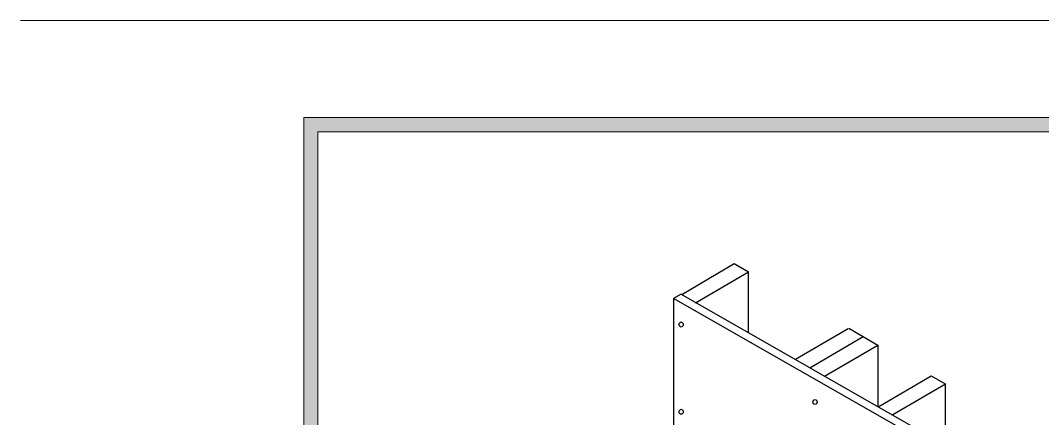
# Model space of a CAD drawing. Extents: x -1392 to 5791, y -3809 to 1722.
# Drawn here: x -1337 to -686, y 1469 to 1722 of the extents above; entities that cross this region are included whole.
import ezdxf

# ---------------------------------------------------------------- set-up
doc = ezdxf.new("R2010")
doc.units = 0
doc.header["$MEASUREMENT"] = 0
doc.layers.get('0').update_dxf_attribs({"lineweight": 0})
for name, color, linetype, lineweight in [('G-ANNO-TTLB', 7, 'Continuous', 0), ('G-ANNO-TTLB_1', 7, 'Continuous', 0), ('WALL SCRATCH', 7, 'Continuous', 0)]:
    doc.layers.add(name, color=color, linetype=linetype, lineweight=lineweight)

msp = doc.modelspace()

# ---------------------------------------------------------------- hatches: boundary and pattern name
at = {"layer": 'G-ANNO-TTLB', "true_color": 0xff00ff, "transparency": 33554687}
h = msp.add_hatch(color=6, dxfattribs=at)
edge = h.paths.add_edge_path()
edge.add_spline(control_points=[(1773.02, -796.5), (1773.02, -796.5), (-1156.5, -796.5), (-1156.5, -796.5), (-1156.5, -796.5), (-1156.5, 1660.5), (-1156.5, 1660.5), (-1156.5, 1660.5), (1773.02, 1660.5), (1773.02, 1660.5), (1773.02, 1660.5), (1773.02, -796.5), (1773.02, -796.5)], knot_values=[0, 0, 0, 0, 1, 1, 1, 2, 2, 2, 3, 3, 3, 4, 4, 4, 4], degree=3, periodic=0)
edge = h.paths.add_edge_path()
edge.add_spline(control_points=[(-1147.5, 1651.5), (-1147.5, 1651.5), (-1147.5, -787.5), (-1147.5, -787.5), (-1147.5, -787.5), (1764.02, -787.5), (1764.02, -787.5), (1764.02, -787.5), (1764.02, 1651.5), (1764.02, 1651.5), (1764.02, 1651.5), (-1147.5, 1651.5), (-1147.5, 1651.5)], knot_values=[0, 0, 0, 0, 1, 1, 1, 2, 2, 2, 3, 3, 3, 4, 4, 4, 4], degree=3, periodic=0)
edge.add_line((-1147.5, 1651.5), (-1147.5, 1651.5))

# ---------------------------------------------------------------- linework, layer by layer
at = {"color": 18, "lineweight": 0, "true_color": 0x000000}
msp.add_lwpolyline([(-1147.5, -787.5), (-1147.5, 1651.5), (1764.02, 1651.5), (1764.02, -787.5)], close=True, dxfattribs=at)
at = {"layer": 'G-ANNO-TTLB', "color": 6, "lineweight": 9, "true_color": 0xff00ff}
for p, q in [((1773.02, 1660.5), (-1156.5, 1660.5)), ((-1156.5, 1660.5), (-1156.5, -796.5)), ((1764.02, 1651.5), (-1147.5, 1651.5)), ((-1147.5, 1651.5), (-1147.5, -787.5)), ((-1147.5, 1651.5), (1764.02, 1651.5)), ((-1147.5, -787.5), (-1147.5, 1651.5))]:
    msp.add_line(p, q, dxfattribs=at)
at = {"layer": 'G-ANNO-TTLB'}
for points in [[(1773.02, -796.5), (1773.02, -796.5), (-1156.5, -796.5), (-1156.5, -796.5), (-1156.5, -796.5), (-1156.5, 1660.5), (-1156.5, 1660.5), (-1156.5, 1660.5), (1773.02, 1660.5), (1773.02, 1660.5), (1773.02, 1660.5), (1773.02, -796.5), (1773.02, -796.5)], [(-1147.5, 1651.5), (-1147.5, 1651.5), (-1147.5, -787.5), (-1147.5, -787.5), (-1147.5, -787.5), (1764.02, -787.5), (1764.02, -787.5), (1764.02, -787.5), (1764.02, 1651.5), (1764.02, 1651.5), (1764.02, 1651.5), (-1147.5, 1651.5), (-1147.5, 1651.5)]]:
    msp.add_open_spline(points, degree=3, knots=[0, 0, 0, 0, 1, 1, 1, 2, 2, 2, 3, 3, 3, 4, 4, 4, 4], dxfattribs=at)
at = {"layer": 'G-ANNO-TTLB_1', "color": 6, "lineweight": 9, "true_color": 0xff00ff}
msp.add_line((2119.19, 1722.38), (-1336.81, 1722.38), dxfattribs=at)
at = {"layer": 'WALL SCRATCH', "color": 33, "lineweight": 25, "true_color": 0xcc9966}
for p, q in [((-915.93, 1547.97), (-882.53, 1567.53)), ((-882.53, 1567.53), (-873.55, 1562.35)), ((-907.19, 1542.66), (-873.55, 1562.35)), ((-873.57, 1523.48), (-873.57, 1562.22)), ((-843.53, 1506.62), (-810.12, 1526.19)), ((-809.6, 1526.48), (-791.14, 1515.64)), ((-834.5, 1501.17), (-800.45, 1521.11)), ((-825.05, 1495.78), (-791.14, 1515.64)), ((-791.14, 1515.62), (-791.14, 1476.7)), ((-790.58, 1476.6), (-757.18, 1496.16)), ((-757.18, 1496.16), (-747.97, 1490.88)), ((-781.63, 1471.46), (-748.22, 1491.03)), ((-748.2, 1452.29), (-748.22, 1491.03))]:
    msp.add_line(p, q, dxfattribs=at)
at = {"layer": 'WALL SCRATCH', "color": 2, "lineweight": 25, "true_color": 0xffff00}
for p, q in [((-916.33, 1548.07), (-921.14, 1545.29)), ((-921.14, 1545.29), (-921.14, 1123.05)), ((-652.35, 1391.8), (-921.14, 1545.29)), ((-916.19, 1547.82), (-916.44, 1547.96)), ((-916.19, 1547.82), (-916.44, 1547.96)), ((-647.4, 1394.33), (-916.19, 1547.82))]:
    msp.add_line(p, q, dxfattribs=at)
at = {"layer": 'WALL SCRATCH', "color": 252, "lineweight": 25, "true_color": 0x848484}
for centre in [(-916.37, 1528.77), (-831.18, 1479.41), (-916.37, 1473.17)]:
    msp.add_ellipse(centre, major_axis=(0, 1.59), ratio=0.812499, dxfattribs=at)

doc.saveas('drawing.dxf')
